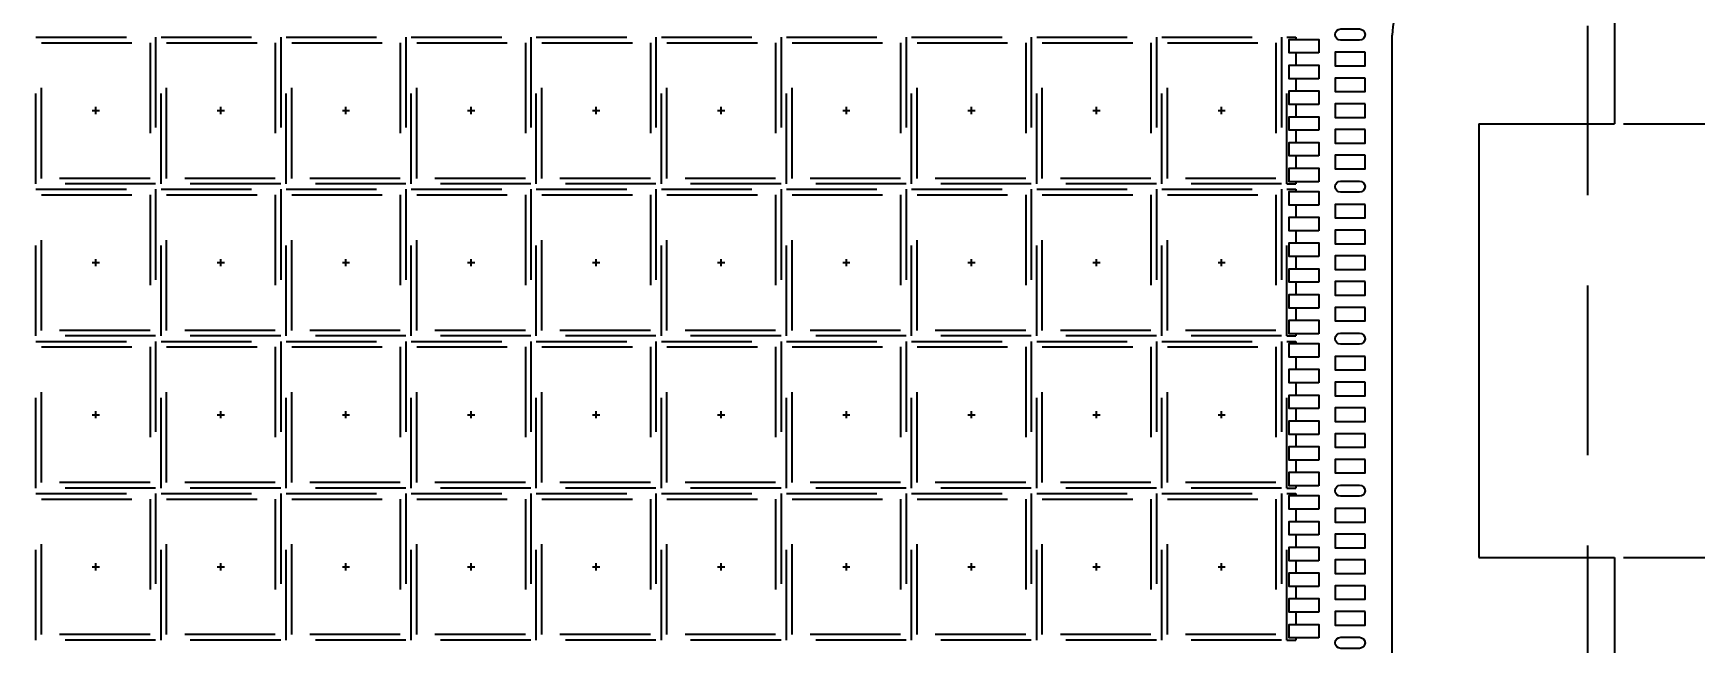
# Model space of a CAD drawing. Header units: millimetres. Extents: x 403.6 to 411.78, y 94.48 to 100.
# Drawn here: x 406.864 to 408.701, y 96.35 to 97.024 of the extents above; entities that cross this region are included whole.
import ezdxf

# ---------------------------------------------------------------- set-up
doc = ezdxf.new("R2010")
doc.units = ezdxf.units.MM
doc.header["$LTSCALE"] = 0.5
doc.header["$PDMODE"] = 98
for name, pattern in [('CENTER', [50.8, 31.75, -6.35, 6.35, -6.35]), ('HIDDEN', [0.375, 0.25, -0.125]), ('PHANTOM2', [31.75, 15.875, -3.175, 3.175, -3.175, 3.175, -3.175])]:
    doc.linetypes.add(name, pattern=pattern)
for name, color, linetype in [('1D', 4, 'Continuous'), ('BTM', 7, 'HIDDEN'), ('CEN', 2, 'CENTER'), ('DIM', 3, 'Continuous'), ('PKG', 1, 'PHANTOM2')]:
    doc.layers.add(name, color=color, linetype=linetype)
doc.styles.add('SIMPLEX', font='simplex.shx')
doc.dimstyles.new('Standard2', dxfattribs={"dimtxt": 0.05, "dimasz": 0.08, "dimexe": 0.015, "dimexo": 0.01, "dimgap": 0.01, "dimtad": 1, "dimdec": 3, "dimlfac": 16.666667, "dimrnd": 0.0005, "dimzin": 1, "dimtxsty": 'SIMPLEX', "dimcen": 0.015, "dimclrd": 256, "dimclre": 256, "dimclrt": 256, "dimazin": 3, "dimtp": 0.03, "dimtm": 0.05, "dimtfac": 0.8, "dimtdec": 3, "dimtmove": 0, "dimatfit": 3, "dimfxl": 0.05, "dimtzin": 4, "dimlwd": -1, "dimlwe": -1})

# ---------------------------------------------------------------- blocks, each defined once
blk = doc.blocks.new('*D8')
at = {"layer": 'Defpoints', "color": 0, "ltscale": 0.1, "transparency": 16777216}
for p in [(406.5872, 97.1071), (408.612, 96.9241), (409.1126, 96.9241)]:
    blk.add_point(p, dxfattribs=at)
at = {"layer": 'DIM', "ltscale": 0.1, "transparency": 16777216}
blk.add_line((408.622, 96.9241), (409.1126, 96.9241), dxfattribs=at)
at = {"layer": 'DIM', "ltscale": 0.1, "transparency": 16777216, "insert": (409.2226, 96.9241), "char_height": 0.05, "attachment_point": 5, "style": 'SIMPLEX'}
blk.add_mtext('\\A1;3.050', dxfattribs=at)
blk = doc.blocks.new('*D9')
at = {"layer": 'Defpoints', "color": 0, "ltscale": 0.1, "transparency": 16777216}
for p in [(406.5872, 97.1071), (408.612, 96.4441), (409.1126, 96.4441)]:
    blk.add_point(p, dxfattribs=at)
at = {"layer": 'DIM', "ltscale": 0.1, "transparency": 16777216}
blk.add_line((408.622, 96.4441), (409.1126, 96.4441), dxfattribs=at)
at = {"layer": 'DIM', "ltscale": 0.1, "transparency": 16777216, "insert": (409.2369, 96.4441), "char_height": 0.05, "attachment_point": 5, "style": 'SIMPLEX'}
blk.add_mtext('\\A1;11.050', dxfattribs=at)
blk = doc.blocks.new('*D10')
at = {"layer": 'Defpoints', "color": 0, "ltscale": 0.1, "transparency": 16777216}
for p in [(406.5872, 97.1071), (408.492, 95.0491), (409.1126, 95.0491)]:
    blk.add_point(p, dxfattribs=at)
at = {"layer": 'DIM', "ltscale": 0.1, "transparency": 16777216}
blk.add_line((408.502, 95.0491), (409.1126, 95.0491), dxfattribs=at)
at = {"layer": 'DIM', "ltscale": 0.1, "transparency": 16777216, "insert": (409.2464, 95.0491), "char_height": 0.05, "attachment_point": 5, "style": 'SIMPLEX'}
blk.add_mtext('\\A1;34.300', dxfattribs=at)
blk = doc.blocks.new('*D19')
at = {"layer": 'Defpoints', "color": 0, "transparency": 16777216}
for p in [(408.582, 99.0451), (408.582, 95.2051), (409.9498, 95.2051)]:
    blk.add_point(p, dxfattribs=at)
at = {"layer": 'DIM', "transparency": 16777216}
for p, q in [((408.592, 99.0451), (409.9648, 99.0451)), ((409.9498, 98.9651), (409.9498, 97.6577)), ((409.9498, 95.2851), (409.9498, 96.5924)), ((408.592, 95.2051), (409.9648, 95.2051))]:
    blk.add_line(p, q, dxfattribs=at)
for points in [[(409.9365, 98.9651), (409.9631, 98.9651), (409.9498, 99.0451)], [(409.9365, 95.2851), (409.9631, 95.2851), (409.9498, 95.2051)]]:
    blk.add_solid(points, dxfattribs=at)
at = {"layer": 'DIM', "transparency": 16777216, "insert": (409.9498, 97.1251), "char_height": 0.05, "attachment_point": 5, "rotation": 90, "style": 'SIMPLEX'}
blk.add_mtext('\\A1;64.000%%P0.500(TAPE WIDTH)', dxfattribs=at)
blk = doc.blocks.new('*D20')
at = {"layer": 'Defpoints', "color": 0, "transparency": 16777216}
for p in [(408.3962, 98.9491), (408.3962, 95.2651), (409.7707, 95.2651)]:
    blk.add_point(p, dxfattribs=at)
at = {"layer": 'DIM', "transparency": 16777216}
for p, q in [((408.4062, 98.9491), (409.7857, 98.9491)), ((409.7707, 98.8691), (409.7707, 97.5254)), ((409.7707, 95.3451), (409.7707, 96.6887)), ((408.4062, 95.2651), (409.7857, 95.2651))]:
    blk.add_line(p, q, dxfattribs=at)
for points in [[(409.7574, 98.8691), (409.7841, 98.8691), (409.7707, 98.9491)], [(409.7574, 95.3451), (409.7841, 95.3451), (409.7707, 95.2651)]]:
    blk.add_solid(points, dxfattribs=at)
at = {"layer": 'DIM', "transparency": 16777216, "insert": (409.7707, 97.1071), "char_height": 0.05, "attachment_point": 5, "rotation": 90, "style": 'SIMPLEX'}
blk.add_mtext('\\A1;59.3X61.4(MOLD PKG)', dxfattribs=at)
blk = doc.blocks.new('*D24')
at = {"layer": 'Defpoints', "color": 0, "transparency": 16777216}
for p in [(406.5872, 97.1071), (408.492, 95.1871), (409.1126, 95.1485)]:
    blk.add_point(p, dxfattribs=at)
at = {"layer": 'DIM', "transparency": 16777216}
for p, q in [((408.502, 95.1871), (408.7926, 95.1871)), ((408.7926, 95.1871), (408.9526, 95.1485)), ((408.9526, 95.1485), (409.1126, 95.1485))]:
    blk.add_line(p, q, dxfattribs=at)
at = {"layer": 'DIM', "transparency": 16777216, "insert": (409.2464, 95.1485), "char_height": 0.05, "attachment_point": 5, "style": 'SIMPLEX'}
blk.add_mtext('\\A1;32.000', dxfattribs=at)
blk = doc.blocks.new('*D25')
at = {"layer": 'Defpoints', "color": 0, "ltscale": 0.1, "transparency": 16777216}
for p in [(406.5872, 97.1071), (408.492, 95.1871), (408.492, 94.7262)]:
    blk.add_point(p, dxfattribs=at)
at = {"layer": 'DIM', "ltscale": 0.1, "transparency": 16777216}
blk.add_line((408.492, 95.1771), (408.492, 94.7262), dxfattribs=at)
at = {"layer": 'DIM', "color": 1, "ltscale": 0.1, "transparency": 16777216, "insert": (408.492, 94.5972), "char_height": 0.05, "attachment_point": 5, "rotation": 90, "style": 'SIMPLEX'}
blk.add_mtext('\\A1;{\\C256;31.747}', dxfattribs=at)
blk = doc.blocks.new('*D26')
at = {"layer": 'Defpoints', "color": 0, "ltscale": 0.1, "transparency": 16777216}
for p in [(406.5872, 97.1071), (407.6462, 95.1002), (407.6462, 94.7262)]:
    blk.add_point(p, dxfattribs=at)
at = {"layer": 'DIM', "ltscale": 0.1, "transparency": 16777216}
blk.add_line((407.6462, 95.0902), (407.6462, 94.7262), dxfattribs=at)
at = {"layer": 'DIM', "ltscale": 0.1, "transparency": 16777216, "insert": (407.6462, 94.5972), "char_height": 0.05, "attachment_point": 5, "rotation": 90, "style": 'SIMPLEX'}
blk.add_mtext('\\A1;17.650', dxfattribs=at)
blk = doc.blocks.new('*U239')
at = {"layer": 'CEN', "ltscale": 0.003}
for p, q in [((-0.004, 0), (0.004, 0)), ((0, -0.004), (0, 0.004))]:
    blk.add_line(p, q, dxfattribs=at)
at = {"layer": 'PKG', "color": 1, "ltscale": 0.01}
blk.add_lwpolyline([(0.06, 0.075), (0.06, -0.075), (-0.06, -0.075), (-0.06, 0.075)], close=True, dxfattribs=at)
blk = doc.blocks.new('*U240')
at = {"layer": 'DIM', "color": 0, "linetype": 'ByBlock', "lineweight": -2, "transparency": 16777216}
for p in [(1.9362, 1.5147), (2.0745, 1.5147), (2.2128, 1.5147), (2.3511, 1.5147), (2.4894, 1.5147), (2.6277, 1.5147), (2.766, 1.5147), (2.9043, 1.5147), (3.0426, 1.5147), (3.1809, 1.5147), (1.9362, 1.3464), (2.0745, 1.3464), (2.2128, 1.3464), (2.3511, 1.3464), (2.4894, 1.3464), (2.6277, 1.3464), (2.766, 1.3464), (2.9043, 1.3464), (3.0426, 1.3464), (3.1809, 1.3464), (1.9362, 1.1781), (2.0745, 1.1781), (2.2128, 1.1781), (2.3511, 1.1781), (2.4894, 1.1781), (2.6277, 1.1781), (2.766, 1.1781), (2.9043, 1.1781), (3.0426, 1.1781), (3.1809, 1.1781), (1.9362, 1.0098), (2.0745, 1.0098), (2.2128, 1.0098), (2.3511, 1.0098), (2.4894, 1.0098), (2.6277, 1.0098), (2.766, 1.0098), (2.9043, 1.0098), (3.0426, 1.0098), (3.1809, 1.0098)]:
    blk.add_blockref('*U239', p, dxfattribs=at)

msp = doc.modelspace()

# ---------------------------------------------------------------- linework, layer by layer
at = {"color": 2, "linetype": 'HIDDEN', "ltscale": 1.5}
msp.add_line((408.582031, 99.045054), (408.582031, 95.205054), dxfattribs=at)
for p, q in [((408.612031, 97.374054), (408.612031, 96.924054)), ((408.612031, 96.444054), (408.612031, 95.11835))]:
    msp.add_line(p, q)
at = {"color": 0}
for p, q in [((408.462031, 96.924054), (408.612031, 96.924054)), ((408.462031, 96.924054), (408.462031, 96.444054)), ((408.462031, 96.444054), (408.612031, 96.444054))]:
    msp.add_line(p, q, dxfattribs=at)
at = {"ltscale": 0.1}
for points in [[(408.330061, 97.016754), (408.309361, 97.016754, -0.41421356), (408.303211, 97.022904), (408.303211, 97.022904, -0.41421356), (408.309361, 97.029054), (408.330061, 97.029054, -0.41421356), (408.336211, 97.022904), (408.336211, 97.022904, -0.41421356)], [(408.330061, 96.848454), (408.309361, 96.848454, -0.41421356), (408.303211, 96.854604), (408.303211, 96.854604, -0.41421356), (408.309361, 96.860754), (408.330061, 96.860754, -0.41421356), (408.336211, 96.854604), (408.336211, 96.854604, -0.41421356)], [(408.330061, 96.680154), (408.309361, 96.680154, -0.41421356), (408.303211, 96.686304), (408.303211, 96.686304, -0.41421356), (408.309361, 96.692454), (408.330061, 96.692454, -0.41421356), (408.336211, 96.686304), (408.336211, 96.686304, -0.41421356)], [(408.330061, 96.511854), (408.309361, 96.511854, -0.41421356), (408.303211, 96.518004), (408.303211, 96.518004, -0.41421356), (408.309361, 96.524154), (408.330061, 96.524154, -0.41421356), (408.336211, 96.518004), (408.336211, 96.518004, -0.41421356)], [(408.330061, 96.343554), (408.309361, 96.343554, -0.41421356), (408.303211, 96.349704), (408.303211, 96.349704, -0.41421356), (408.309361, 96.355854), (408.330061, 96.355854, -0.41421356), (408.336211, 96.349704), (408.336211, 96.349704, -0.41421356)]]:
    msp.add_lwpolyline(points, format="xyb", close=True, dxfattribs=at)
at = {"ltscale": 0.03}
for points in [[(408.285211, 97.002504), (408.252211, 97.002504), (408.252211, 97.017504), (408.285211, 97.017504)], [(408.285211, 96.974004), (408.252211, 96.974004), (408.252211, 96.989004), (408.285211, 96.989004)], [(408.285211, 96.945504), (408.252211, 96.945504), (408.252211, 96.960504), (408.285211, 96.960504)], [(408.285211, 96.917004), (408.252211, 96.917004), (408.252211, 96.932004), (408.285211, 96.932004)], [(408.285211, 96.888504), (408.252211, 96.888504), (408.252211, 96.903504), (408.285211, 96.903504)], [(408.285211, 96.860004), (408.252211, 96.860004), (408.252211, 96.875004), (408.285211, 96.875004)], [(408.285211, 96.834204), (408.252211, 96.834204), (408.252211, 96.849204), (408.285211, 96.849204)], [(408.285211, 96.805704), (408.252211, 96.805704), (408.252211, 96.820704), (408.285211, 96.820704)], [(408.285211, 96.777204), (408.252211, 96.777204), (408.252211, 96.792204), (408.285211, 96.792204)], [(408.285211, 96.748704), (408.252211, 96.748704), (408.252211, 96.763704), (408.285211, 96.763704)], [(408.285211, 96.720204), (408.252211, 96.720204), (408.252211, 96.735204), (408.285211, 96.735204)], [(408.285211, 96.691704), (408.252211, 96.691704), (408.252211, 96.706704), (408.285211, 96.706704)], [(408.285211, 96.665904), (408.252211, 96.665904), (408.252211, 96.680904), (408.285211, 96.680904)], [(408.285211, 96.637404), (408.252211, 96.637404), (408.252211, 96.652404), (408.285211, 96.652404)], [(408.285211, 96.608904), (408.252211, 96.608904), (408.252211, 96.623904), (408.285211, 96.623904)], [(408.285211, 96.580404), (408.252211, 96.580404), (408.252211, 96.595404), (408.285211, 96.595404)], [(408.285211, 96.551904), (408.252211, 96.551904), (408.252211, 96.566904), (408.285211, 96.566904)], [(408.285211, 96.523404), (408.252211, 96.523404), (408.252211, 96.538404), (408.285211, 96.538404)], [(408.285211, 96.497604), (408.252211, 96.497604), (408.252211, 96.512604), (408.285211, 96.512604)], [(408.285211, 96.469104), (408.252211, 96.469104), (408.252211, 96.484104), (408.285211, 96.484104)], [(408.285211, 96.440604), (408.252211, 96.440604), (408.252211, 96.455604), (408.285211, 96.455604)], [(408.285211, 96.412104), (408.252211, 96.412104), (408.252211, 96.427104), (408.285211, 96.427104)], [(408.285211, 96.383604), (408.252211, 96.383604), (408.252211, 96.398604), (408.285211, 96.398604)], [(408.285211, 96.355104), (408.252211, 96.355104), (408.252211, 96.370104), (408.285211, 96.370104)]]:
    msp.add_lwpolyline(points, close=True, dxfattribs=at)
at = {"ltscale": 0.1}
for points in [[(408.336211, 97.003254), (408.303211, 97.003254), (408.303211, 96.988254), (408.336211, 96.988254)], [(408.336211, 96.974754), (408.303211, 96.974754), (408.303211, 96.959754), (408.336211, 96.959754)], [(408.336211, 96.946254), (408.303211, 96.946254), (408.303211, 96.931254), (408.336211, 96.931254)], [(408.336211, 96.917754), (408.303211, 96.917754), (408.303211, 96.902754), (408.336211, 96.902754)], [(408.336211, 96.889254), (408.303211, 96.889254), (408.303211, 96.874254), (408.336211, 96.874254)], [(408.336211, 96.834954), (408.303211, 96.834954), (408.303211, 96.819954), (408.336211, 96.819954)], [(408.336211, 96.806454), (408.303211, 96.806454), (408.303211, 96.791454), (408.336211, 96.791454)], [(408.336211, 96.777954), (408.303211, 96.777954), (408.303211, 96.762954), (408.336211, 96.762954)], [(408.336211, 96.749454), (408.303211, 96.749454), (408.303211, 96.734454), (408.336211, 96.734454)], [(408.336211, 96.720954), (408.303211, 96.720954), (408.303211, 96.705954), (408.336211, 96.705954)], [(408.336211, 96.666654), (408.303211, 96.666654), (408.303211, 96.651654), (408.336211, 96.651654)], [(408.336211, 96.638154), (408.303211, 96.638154), (408.303211, 96.623154), (408.336211, 96.623154)], [(408.336211, 96.609654), (408.303211, 96.609654), (408.303211, 96.594654), (408.336211, 96.594654)], [(408.336211, 96.581154), (408.303211, 96.581154), (408.303211, 96.566154), (408.336211, 96.566154)], [(408.336211, 96.552654), (408.303211, 96.552654), (408.303211, 96.537654), (408.336211, 96.537654)], [(408.336211, 96.498354), (408.303211, 96.498354), (408.303211, 96.483354), (408.336211, 96.483354)], [(408.336211, 96.469854), (408.303211, 96.469854), (408.303211, 96.454854), (408.336211, 96.454854)], [(408.336211, 96.441354), (408.303211, 96.441354), (408.303211, 96.426354), (408.336211, 96.426354)], [(408.336211, 96.412854), (408.303211, 96.412854), (408.303211, 96.397854), (408.336211, 96.397854)], [(408.336211, 96.384354), (408.303211, 96.384354), (408.303211, 96.369354), (408.336211, 96.369354)]]:
    msp.add_lwpolyline(points, close=True, dxfattribs=at)
at = {"layer": '1D', "linetype": 'CENTER'}
msp.add_line((408.366211, 96.285907), (408.366211, 97.022201), dxfattribs=at)
at = {"layer": '1D', "color": 4}
msp.add_arc((408.426211, 97.022201), 0.06, 109.471221, 180, dxfattribs=at)
at = {"layer": 'BTM', "ltscale": 0.03}
for p, q in [((408.249811, 96.857604), (408.249811, 97.019904)), ((408.249811, 97.019904), (408.259561, 97.019904)), ((408.259561, 97.019904), (408.259561, 97.017504)), ((408.259561, 97.002504), (408.259561, 96.989004)), ((408.259561, 96.974004), (408.259561, 96.960504)), ((408.259561, 96.945504), (408.259561, 96.932004)), ((408.259561, 96.917004), (408.259561, 96.903504)), ((408.259561, 96.888504), (408.259561, 96.875004)), ((408.249811, 96.857604), (408.259561, 96.857604)), ((408.249811, 96.689304), (408.249811, 96.851604)), ((408.249811, 96.851604), (408.259561, 96.851604)), ((408.259561, 96.860004), (408.259561, 96.857604)), ((408.259561, 96.851604), (408.259561, 96.849204)), ((408.259561, 96.834204), (408.259561, 96.820704)), ((408.259561, 96.805704), (408.259561, 96.792204)), ((408.259561, 96.777204), (408.259561, 96.763704)), ((408.259561, 96.748704), (408.259561, 96.735204)), ((408.259561, 96.720204), (408.259561, 96.706704)), ((408.249811, 96.689304), (408.259561, 96.689304)), ((408.249811, 96.521004), (408.249811, 96.683304)), ((408.249811, 96.683304), (408.259561, 96.683304)), ((408.259561, 96.691704), (408.259561, 96.689304)), ((408.259561, 96.683304), (408.259561, 96.680904)), ((408.259561, 96.665904), (408.259561, 96.652404)), ((408.259561, 96.637404), (408.259561, 96.623904)), ((408.259561, 96.608904), (408.259561, 96.595404)), ((408.259561, 96.580404), (408.259561, 96.566904)), ((408.259561, 96.551904), (408.259561, 96.538404)), ((408.249811, 96.521004), (408.259561, 96.521004)), ((408.249811, 96.352704), (408.249811, 96.515004)), ((408.249811, 96.515004), (408.259561, 96.515004)), ((408.259561, 96.523404), (408.259561, 96.521004)), ((408.259561, 96.515004), (408.259561, 96.512604)), ((408.259561, 96.497604), (408.259561, 96.484104)), ((408.259561, 96.469104), (408.259561, 96.455604)), ((408.259561, 96.440604), (408.259561, 96.427104)), ((408.259561, 96.412104), (408.259561, 96.398604)), ((408.259561, 96.383604), (408.259561, 96.370104)), ((408.249811, 96.352704), (408.259561, 96.352704)), ((408.259561, 96.355104), (408.259561, 96.352704))]:
    msp.add_line(p, q, dxfattribs=at)
for points in [[(406.999111, 96.857604), (406.866811, 96.857604), (406.866811, 97.019904), (406.999111, 97.019904)], [(407.137411, 96.857604), (407.005111, 96.857604), (407.005111, 97.019904), (407.137411, 97.019904)], [(407.275711, 96.857604), (407.143411, 96.857604), (407.143411, 97.019904), (407.275711, 97.019904)], [(407.414011, 96.857604), (407.281711, 96.857604), (407.281711, 97.019904), (407.414011, 97.019904)], [(407.552311, 96.857604), (407.420011, 96.857604), (407.420011, 97.019904), (407.552311, 97.019904)], [(407.690611, 96.857604), (407.558311, 96.857604), (407.558311, 97.019904), (407.690611, 97.019904)], [(407.828911, 96.857604), (407.696611, 96.857604), (407.696611, 97.019904), (407.828911, 97.019904)], [(407.967211, 96.857604), (407.834911, 96.857604), (407.834911, 97.019904), (407.967211, 97.019904)], [(408.105511, 96.857604), (407.973211, 96.857604), (407.973211, 97.019904), (408.105511, 97.019904)], [(408.243811, 96.857604), (408.111511, 96.857604), (408.111511, 97.019904), (408.243811, 97.019904)], [(406.999111, 96.689304), (406.866811, 96.689304), (406.866811, 96.851604), (406.999111, 96.851604)], [(407.137411, 96.689304), (407.005111, 96.689304), (407.005111, 96.851604), (407.137411, 96.851604)], [(407.275711, 96.689304), (407.143411, 96.689304), (407.143411, 96.851604), (407.275711, 96.851604)], [(407.414011, 96.689304), (407.281711, 96.689304), (407.281711, 96.851604), (407.414011, 96.851604)], [(407.552311, 96.689304), (407.420011, 96.689304), (407.420011, 96.851604), (407.552311, 96.851604)], [(407.690611, 96.689304), (407.558311, 96.689304), (407.558311, 96.851604), (407.690611, 96.851604)], [(407.828911, 96.689304), (407.696611, 96.689304), (407.696611, 96.851604), (407.828911, 96.851604)], [(407.967211, 96.689304), (407.834911, 96.689304), (407.834911, 96.851604), (407.967211, 96.851604)], [(408.105511, 96.689304), (407.973211, 96.689304), (407.973211, 96.851604), (408.105511, 96.851604)], [(408.243811, 96.689304), (408.111511, 96.689304), (408.111511, 96.851604), (408.243811, 96.851604)], [(406.999111, 96.521004), (406.866811, 96.521004), (406.866811, 96.683304), (406.999111, 96.683304)], [(407.137411, 96.521004), (407.005111, 96.521004), (407.005111, 96.683304), (407.137411, 96.683304)], [(407.275711, 96.521004), (407.143411, 96.521004), (407.143411, 96.683304), (407.275711, 96.683304)], [(407.414011, 96.521004), (407.281711, 96.521004), (407.281711, 96.683304), (407.414011, 96.683304)], [(407.552311, 96.521004), (407.420011, 96.521004), (407.420011, 96.683304), (407.552311, 96.683304)], [(407.690611, 96.521004), (407.558311, 96.521004), (407.558311, 96.683304), (407.690611, 96.683304)], [(407.828911, 96.521004), (407.696611, 96.521004), (407.696611, 96.683304), (407.828911, 96.683304)], [(407.967211, 96.521004), (407.834911, 96.521004), (407.834911, 96.683304), (407.967211, 96.683304)], [(408.105511, 96.521004), (407.973211, 96.521004), (407.973211, 96.683304), (408.105511, 96.683304)], [(408.243811, 96.521004), (408.111511, 96.521004), (408.111511, 96.683304), (408.243811, 96.683304)], [(406.999111, 96.352704), (406.866811, 96.352704), (406.866811, 96.515004), (406.999111, 96.515004)], [(407.137411, 96.352704), (407.005111, 96.352704), (407.005111, 96.515004), (407.137411, 96.515004)], [(407.275711, 96.352704), (407.143411, 96.352704), (407.143411, 96.515004), (407.275711, 96.515004)], [(407.414011, 96.352704), (407.281711, 96.352704), (407.281711, 96.515004), (407.414011, 96.515004)], [(407.552311, 96.352704), (407.420011, 96.352704), (407.420011, 96.515004), (407.552311, 96.515004)], [(407.690611, 96.352704), (407.558311, 96.352704), (407.558311, 96.515004), (407.690611, 96.515004)], [(407.828911, 96.352704), (407.696611, 96.352704), (407.696611, 96.515004), (407.828911, 96.515004)], [(407.967211, 96.352704), (407.834911, 96.352704), (407.834911, 96.515004), (407.967211, 96.515004)], [(408.105511, 96.352704), (407.973211, 96.352704), (407.973211, 96.515004), (408.105511, 96.515004)], [(408.243811, 96.352704), (408.111511, 96.352704), (408.111511, 96.515004), (408.243811, 96.515004)]]:
    msp.add_lwpolyline(points, close=True, dxfattribs=at)

# ---------------------------------------------------------------- block references
at = {"layer": 'DIM'}
msp.add_blockref('*U240', (404.996761, 95.424054), dxfattribs=at)

# ---------------------------------------------------------------- dimensions: what is measured, and where the dimension line sits
for base, p1, p2, text, picture, middle in [((409.949814, 95.205054), (408.582031, 99.045054), (408.582031, 95.205054), '64.000%%P0.500(TAPE WIDTH)', '*D19', (409.949814, 97.125054)), ((409.770721, 95.265054), (408.396211, 98.949054), (408.396211, 95.265054), '59.3X61.4(MOLD PKG)', '*D20', (409.770721, 97.107054))]:
    dim = msp.add_linear_dim(base=base, p1=p1, p2=p2, angle=90, text=text, dimstyle='Standard2', dxfattribs=at)
    dim.commit()
    dim.dimension.update_dxf_attribs({"geometry": picture, "text_midpoint": middle})
at = {"layer": 'DIM', "color": 1, "ltscale": 0.1}
for feature_location, offset, dtype, picture, middle in [((408.612031, 96.924054), (0.500573, 0), 0, '*D8', (409.222604, 96.924054)), ((408.612031, 96.444054), (0.500573, 0), 0, '*D9', (409.236889, 96.444054)), ((408.492031, 95.049054), (0.620573, 0), 0, '*D10', (409.246413, 95.049054)), ((407.646211, 95.100219), (0, -0.374017), 1, '*D26', (407.646211, 94.597154))]:
    dim = msp.add_ordinate_dim(feature_location=feature_location, offset=offset, dtype=dtype, origin=(406.587211, 97.107054), dimstyle='Standard2', override={"dimarcsym": 1}, dxfattribs=at)
    dim.commit()
    dim.dimension.update_dxf_attribs({"geometry": picture, "text_midpoint": middle})
at = {"layer": 'DIM'}
dim = msp.add_ordinate_dim(feature_location=(408.492031, 95.187054), offset=(0.620573, -0.038516), dtype=0, origin=(406.587211, 97.107054), dimstyle='Standard2', dxfattribs=at)
dim.commit()
dim.dimension.update_dxf_attribs({"geometry": '*D24', "text_midpoint": (409.246413, 95.148539)})
at = {"layer": 'DIM', "ltscale": 0.1}
dim = msp.add_ordinate_dim(feature_location=(408.492031, 95.187054), offset=(0, -0.460852), dtype=1, origin=(406.587211, 97.107054), text='{\\C256;<>}', dimstyle='Standard2', override={"dimclrt": 1}, dxfattribs=at)
dim.commit()
dim.dimension.update_dxf_attribs({"geometry": '*D25', "text_midpoint": (408.492031, 94.597154)})

doc.saveas('drawing.dxf')
